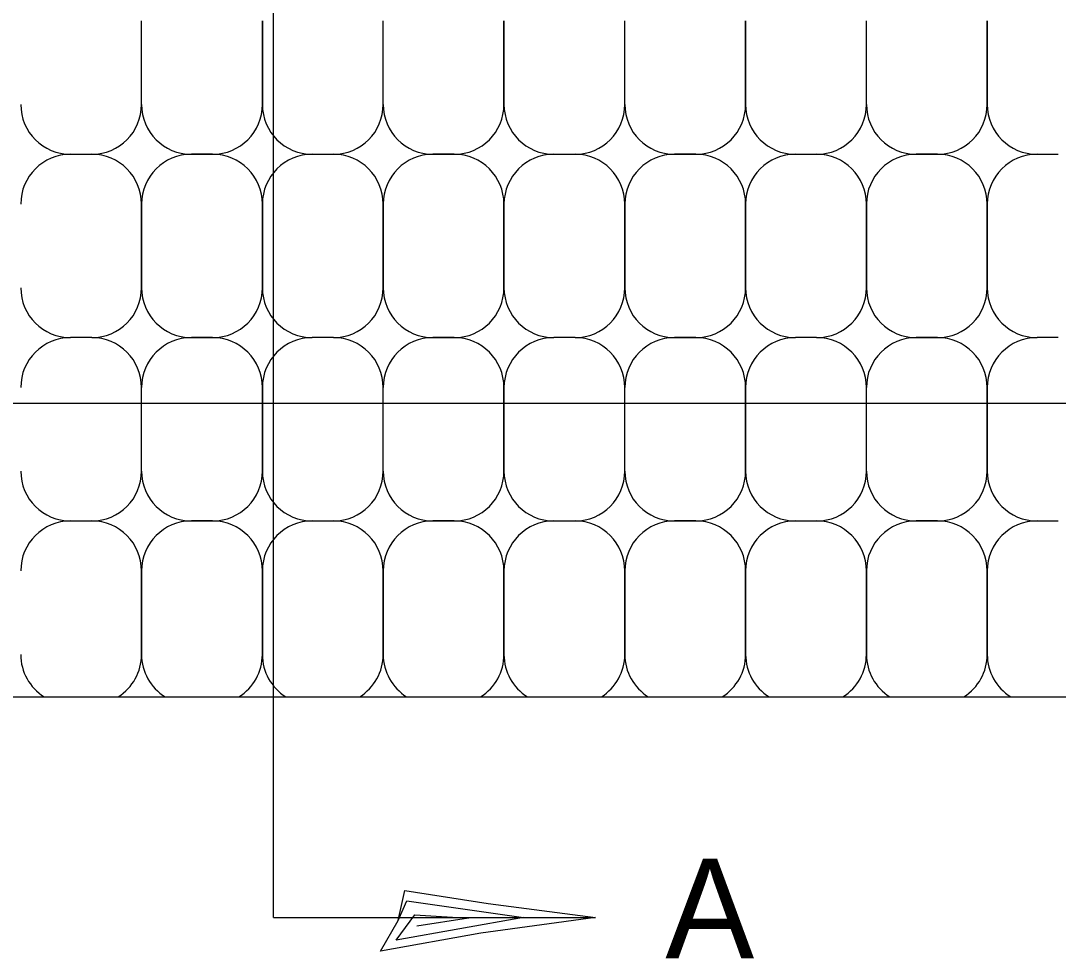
# Model space of a CAD drawing. Extents: x -0.02 to 2.83, y -0.09 to 1.83.
# Drawn here: x 0.9278 to 1.1014, y 0.2616 to 0.4185 of the extents above; entities that cross this region are included whole.
import ezdxf

# ---------------------------------------------------------------- set-up
doc = ezdxf.new("R2010")
doc.units = 0
doc.layers.add('SH_General_Details', color=7, linetype='Continuous')

msp = doc.modelspace()

# ---------------------------------------------------------------- linework, layer by layer
at = {"layer": 'SH_General_Details'}
for p, q in [((0.9700562509162322, 0.2684387727382287), (0.9700562509162322, 1.6240871060694262)), ((0.9479929175836935, 0.40448877273003303), (0.9479929175836935, 0.4185054394009217)), ((0.9479929175836935, 0.40448877273003303), (0.9479929175836935, 0.4185054394009217)), ((0.9479929175836935, 0.40448877273003303), (0.9479929175836935, 0.4185054394009217)), ((0.9682095842627778, 0.40448877273003303), (0.9682095842627778, 0.4185054394009217)), ((0.9682095842627778, 0.4185054394009217), (0.9682095842627778, 0.40448877273003303)), ((0.9682095842627778, 0.4185054394009217), (0.9682095842627778, 0.40448877273003303)), ((0.9884262509210006, 0.40448877273003303), (0.9884262509210006, 0.4185054394009217)), ((0.9884262509210006, 0.40448877273003303), (0.9884262509210006, 0.4185054394009217)), ((0.9884262509210006, 0.40448877273003303), (0.9884262509210006, 0.4185054394009217)), ((1.0086429175799683, 0.40448877273003303), (1.0086429175799683, 0.4185054394009217)), ((1.0086429175799683, 0.4185054394009217), (1.0086429175799683, 0.40448877273003303)), ((1.0086429175799683, 0.4185054394009217), (1.0086429175799683, 0.40448877273003303)), ((1.0288595842583075, 0.40448877273003303), (1.0288595842583075, 0.4185054394009217)), ((1.0288595842583075, 0.40448877273003303), (1.0288595842583075, 0.4185054394009217)), ((1.0288595842583075, 0.40448877273003303), (1.0288595842583075, 0.4185054394009217)), ((1.0490762509172753, 0.40448877273003303), (1.0490762509172753, 0.4185054394009217)), ((1.0490762509172753, 0.4185054394009217), (1.0490762509172753, 0.40448877273003303)), ((1.0490762509172753, 0.4185054394009217), (1.0490762509172753, 0.40448877273003303)), ((1.0692929175956145, 0.40448877273003303), (1.0692929175956145, 0.4185054394009217)), ((1.0692929175956145, 0.40448877273003303), (1.0692929175956145, 0.4185054394009217)), ((1.0692929175956145, 0.40448877273003303), (1.0692929175956145, 0.4185054394009217)), ((1.089509584254582, 0.40448877273003303), (1.089509584254582, 0.4185054394009217)), ((1.089509584254582, 0.4185054394009217), (1.089509584254582, 0.40448877273003303)), ((1.089509584254582, 0.4185054394009217), (1.089509584254582, 0.40448877273003303)), ((0.9361095842583075, 0.39615543939719644), (0.9396595842508569, 0.39615543939719644)), ((0.9361095842583075, 0.39615543939719644), (0.9396595842508569, 0.39615543939719644)), ((0.9563262509172752, 0.39615543939719644), (0.9598762509291962, 0.39615543939719644)), ((0.9563262509172752, 0.39615543939719644), (0.9598762509291962, 0.39615543939719644)), ((0.9598762509291962, 0.39615543939719644), (0.9563262509172752, 0.39615543939719644)), ((0.9765429175956145, 0.39615543939719644), (0.9800929175881639, 0.39615543939719644)), ((0.9765429175956145, 0.39615543939719644), (0.9800929175881639, 0.39615543939719644)), ((0.9967595842545822, 0.39615543939719644), (1.0003095842463865, 0.39615543939719644)), ((0.9967595842545822, 0.39615543939719644), (1.0003095842463865, 0.39615543939719644)), ((1.0003095842463865, 0.39615543939719644), (0.9967595842545822, 0.39615543939719644)), ((1.01697625091355, 0.39615543939719644), (1.020526250925471, 0.39615543939719644)), ((1.01697625091355, 0.39615543939719644), (1.020526250925471, 0.39615543939719644)), ((1.0371929175918893, 0.39615543939719644), (1.0407429175836935, 0.39615543939719644)), ((1.0371929175918893, 0.39615543939719644), (1.0407429175836935, 0.39615543939719644)), ((1.0407429175836935, 0.39615543939719644), (1.0371929175918893, 0.39615543939719644)), ((1.0574095842508568, 0.39615543939719644), (1.060959584262778, 0.39615543939719644)), ((1.0574095842508568, 0.39615543939719644), (1.060959584262778, 0.39615543939719644)), ((1.077626250929196, 0.39615543939719644), (1.0811762509210006, 0.39615543939719644)), ((1.077626250929196, 0.39615543939719644), (1.0811762509210006, 0.39615543939719644)), ((1.0811762509210006, 0.39615543939719644), (1.077626250929196, 0.39615543939719644)), ((1.0978429175881639, 0.39615543939719644), (1.1013929175799682, 0.39615543939719644)), ((1.0978429175881639, 0.39615543939719644), (1.1013929175799682, 0.39615543939719644)), ((0.9479929175836935, 0.3878221060636147), (0.9479929175836935, 0.3738054393927261)), ((0.9479929175836935, 0.3738054393927261), (0.9479929175836935, 0.3878221060636147)), ((0.9682095842627778, 0.3878221060636147), (0.9682095842627778, 0.3738054393927261)), ((0.9682095842627778, 0.3738054393927261), (0.9682095842627778, 0.3878221060636147)), ((0.9884262509210006, 0.3878221060636147), (0.9884262509210006, 0.3738054393927261)), ((0.9884262509210006, 0.3738054393927261), (0.9884262509210006, 0.3878221060636147)), ((1.0086429175799683, 0.3878221060636147), (1.0086429175799683, 0.3738054393927261)), ((1.0086429175799683, 0.3738054393927261), (1.0086429175799683, 0.3878221060636147)), ((1.0288595842583075, 0.3878221060636147), (1.0288595842583075, 0.3738054393927261)), ((1.0288595842583075, 0.3738054393927261), (1.0288595842583075, 0.3878221060636147)), ((1.0490762509172753, 0.3878221060636147), (1.0490762509172753, 0.3738054393927261)), ((1.0490762509172753, 0.3738054393927261), (1.0490762509172753, 0.3878221060636147)), ((1.0692929175956145, 0.3878221060636147), (1.0692929175956145, 0.3738054393927261)), ((1.0692929175956145, 0.3738054393927261), (1.0692929175956145, 0.3878221060636147)), ((1.089509584254582, 0.3878221060636147), (1.089509584254582, 0.3738054393927261)), ((1.089509584254582, 0.3738054393927261), (1.089509584254582, 0.3878221060636147)), ((0.9396595842508569, 0.36547210605988945), (0.9361095842583075, 0.36547210605988945)), ((0.9396595842508569, 0.36547210605988945), (0.9361095842583075, 0.36547210605988945)), ((0.9563262509172752, 0.36547210605988945), (0.9598762509291962, 0.36547210605988945)), ((0.9598762509291962, 0.36547210605988945), (0.9563262509172752, 0.36547210605988945)), ((0.9800929175881639, 0.36547210605988945), (0.9765429175956145, 0.36547210605988945)), ((0.9800929175881639, 0.36547210605988945), (0.9765429175956145, 0.36547210605988945)), ((0.9967595842545822, 0.36547210605988945), (1.0003095842463865, 0.36547210605988945)), ((1.0003095842463865, 0.36547210605988945), (0.9967595842545822, 0.36547210605988945)), ((1.020526250925471, 0.36547210605988945), (1.01697625091355, 0.36547210605988945)), ((1.020526250925471, 0.36547210605988945), (1.01697625091355, 0.36547210605988945)), ((1.0371929175918893, 0.36547210605988945), (1.0407429175836935, 0.36547210605988945)), ((1.0407429175836935, 0.36547210605988945), (1.0371929175918893, 0.36547210605988945)), ((1.060959584262778, 0.36547210605988945), (1.0574095842508568, 0.36547210605988945)), ((1.060959584262778, 0.36547210605988945), (1.0574095842508568, 0.36547210605988945)), ((1.077626250929196, 0.36547210605988945), (1.0811762509210006, 0.36547210605988945)), ((1.0811762509210006, 0.36547210605988945), (1.077626250929196, 0.36547210605988945)), ((1.1013929175799682, 0.36547210605988945), (1.0978429175881639, 0.36547210605988945)), ((1.1013929175799682, 0.36547210605988945), (1.0978429175881639, 0.36547210605988945)), ((0.9479929175836935, 0.34312210607553567), (0.9479929175836935, 0.3571387727263078)), ((0.9479929175836935, 0.34312210607553567), (0.9479929175836935, 0.3571387727263078)), ((0.9479929175836935, 0.34312210607553567), (0.9479929175836935, 0.3571387727263078)), ((0.9682095842627778, 0.34312210607553567), (0.9682095842627778, 0.3571387727263078)), ((0.9682095842627778, 0.3571387727263078), (0.9682095842627778, 0.34312210607553567)), ((0.9682095842627778, 0.3571387727263078), (0.9682095842627778, 0.34312210607553567)), ((0.9884262509210006, 0.34312210607553567), (0.9884262509210006, 0.3571387727263078)), ((0.9884262509210006, 0.34312210607553567), (0.9884262509210006, 0.3571387727263078)), ((0.9884262509210006, 0.34312210607553567), (0.9884262509210006, 0.3571387727263078)), ((1.0086429175799683, 0.34312210607553567), (1.0086429175799683, 0.3571387727263078)), ((1.0086429175799683, 0.3571387727263078), (1.0086429175799683, 0.34312210607553567)), ((1.0086429175799683, 0.3571387727263078), (1.0086429175799683, 0.34312210607553567)), ((1.0288595842583075, 0.34312210607553567), (1.0288595842583075, 0.3571387727263078)), ((1.0288595842583075, 0.34312210607553567), (1.0288595842583075, 0.3571387727263078)), ((1.0288595842583075, 0.34312210607553567), (1.0288595842583075, 0.3571387727263078)), ((1.0490762509172753, 0.34312210607553567), (1.0490762509172753, 0.3571387727263078)), ((1.0490762509172753, 0.3571387727263078), (1.0490762509172753, 0.34312210607553567)), ((1.0490762509172753, 0.3571387727263078), (1.0490762509172753, 0.34312210607553567)), ((1.0692929175956145, 0.34312210607553567), (1.0692929175956145, 0.3571387727263078)), ((1.0692929175956145, 0.34312210607553567), (1.0692929175956145, 0.3571387727263078)), ((1.0692929175956145, 0.34312210607553567), (1.0692929175956145, 0.3571387727263078)), ((1.089509584254582, 0.34312210607553567), (1.089509584254582, 0.3571387727263078)), ((1.089509584254582, 0.3571387727263078), (1.089509584254582, 0.34312210607553567)), ((1.089509584254582, 0.3571387727263078), (1.089509584254582, 0.34312210607553567)), ((0.29105791758130944, 0.35449877274061287), (1.648009584254582, 0.35449877274061287)), ((0.9361095842583075, 0.334788772741954), (0.9396595842508569, 0.334788772741954)), ((0.9361095842583075, 0.334788772741954), (0.9396595842508569, 0.334788772741954)), ((0.9563262509172752, 0.334788772741954), (0.9598762509291962, 0.334788772741954)), ((0.9563262509172752, 0.334788772741954), (0.9598762509291962, 0.334788772741954)), ((0.9598762509291962, 0.334788772741954), (0.9563262509172752, 0.334788772741954)), ((0.9765429175956145, 0.334788772741954), (0.9800929175881639, 0.334788772741954)), ((0.9765429175956145, 0.334788772741954), (0.9800929175881639, 0.334788772741954)), ((0.9967595842545822, 0.334788772741954), (1.0003095842463865, 0.334788772741954)), ((0.9967595842545822, 0.334788772741954), (1.0003095842463865, 0.334788772741954)), ((1.0003095842463865, 0.334788772741954), (0.9967595842545822, 0.334788772741954)), ((1.01697625091355, 0.334788772741954), (1.020526250925471, 0.334788772741954)), ((1.01697625091355, 0.334788772741954), (1.020526250925471, 0.334788772741954)), ((1.0371929175918893, 0.334788772741954), (1.0407429175836935, 0.334788772741954)), ((1.0371929175918893, 0.334788772741954), (1.0407429175836935, 0.334788772741954)), ((1.0407429175836935, 0.334788772741954), (1.0371929175918893, 0.334788772741954)), ((1.0574095842508568, 0.334788772741954), (1.060959584262778, 0.334788772741954)), ((1.0574095842508568, 0.334788772741954), (1.060959584262778, 0.334788772741954)), ((1.077626250929196, 0.334788772741954), (1.0811762509210006, 0.334788772741954)), ((1.077626250929196, 0.334788772741954), (1.0811762509210006, 0.334788772741954)), ((1.0811762509210006, 0.334788772741954), (1.077626250929196, 0.334788772741954)), ((1.0978429175881639, 0.334788772741954), (1.1013929175799682, 0.334788772741954)), ((1.0978429175881639, 0.334788772741954), (1.1013929175799682, 0.334788772741954)), ((0.9479929175836935, 0.32645543940911737), (0.9479929175836935, 0.3124387727382287)), ((0.9479929175836935, 0.3124387727382287), (0.9479929175836935, 0.32645543940911737)), ((0.9682095842627778, 0.32645543940911737), (0.9682095842627778, 0.3124387727382287)), ((0.9682095842627778, 0.3124387727382287), (0.9682095842627778, 0.32645543940911737)), ((0.9884262509210006, 0.32645543940911737), (0.9884262509210006, 0.3124387727382287)), ((0.9884262509210006, 0.3124387727382287), (0.9884262509210006, 0.32645543940911737)), ((1.0086429175799683, 0.32645543940911737), (1.0086429175799683, 0.3124387727382287)), ((1.0086429175799683, 0.3124387727382287), (1.0086429175799683, 0.32645543940911737)), ((1.0288595842583075, 0.32645543940911737), (1.0288595842583075, 0.3124387727382287)), ((1.0288595842583075, 0.3124387727382287), (1.0288595842583075, 0.32645543940911737)), ((1.0490762509172753, 0.32645543940911737), (1.0490762509172753, 0.3124387727382287)), ((1.0490762509172753, 0.3124387727382287), (1.0490762509172753, 0.32645543940911737)), ((1.0692929175956145, 0.32645543940911737), (1.0692929175956145, 0.3124387727382287)), ((1.0692929175956145, 0.3124387727382287), (1.0692929175956145, 0.32645543940911737)), ((1.089509584254582, 0.32645543940911737), (1.089509584254582, 0.3124387727382287)), ((1.089509584254582, 0.3124387727382287), (1.089509584254582, 0.32645543940911737)), ((0.7846362509196594, 0.3053654393951103), (1.155316250926812, 0.3053654393951103)), ((0.9700562509162322, 0.2684387727382287), (1.0239812509281532, 0.2684387727382287))]:
    msp.add_line(p, q, dxfattribs=at)
msp.add_lwpolyline([(0.9909262509210005, 0.2679521060588464), (0.9920345842508569, 0.27292377273241725), (1.0060095842545822, 0.2707837727273509), (1.0239812509281532, 0.2684387727382287), (1.0047929175956145, 0.26578210606227365), (0.987981250928153, 0.2628037727276489), (0.9909262509210005, 0.2679521060588464), (0.9924012509254708, 0.2712421060601875), (1.0119062509207024, 0.26840877272735086), (0.990586250927855, 0.26463377273107613), (0.9937345842583075, 0.2688671060601875), (1.002691250926812, 0.26829377273718563), (0.9940729175871208, 0.2669787727395698)], dxfattribs=at)
for centre, start, end in [((0.9361098349360719, 0.404489047924678), 180, 270), ((0.9396598349278763, 0.404489047924678), 270, 360), ((0.9563265015942946, 0.404489047924678), 180, 270), ((0.9598765016062155, 0.404489047924678), 270, 360), ((0.976543168273379, 0.404489047924678), 180, 270), ((0.9800931682651832, 0.404489047924678), 270, 360), ((0.9967598349316016, 0.404489047924678), 180, 270), ((1.0003098349435224, 0.404489047924678), 270, 360), ((1.0169765016106858, 0.404489047924678), 180, 270), ((1.0205265016024903, 0.404489047924678), 270, 360), ((1.0371931682689086, 0.404489047924678), 180, 270), ((1.0407431682614579, 0.404489047924678), 270, 360), ((1.0574098349278762, 0.404489047924678), 180, 270), ((1.0609598349397973, 0.404489047924678), 270, 360), ((1.0776265016062154, 0.404489047924678), 180, 270), ((1.0811765015987649, 0.404489047924678), 270, 360), ((1.0978431682651832, 0.404489047924678), 180, 270), ((0.9361098349360719, 0.3878223812582597), 90, 180), ((0.9396598349278763, 0.3878223812582597), 0, 90), ((0.9563265015942946, 0.3878223812582597), 90, 180), ((0.9598765016062155, 0.3878223812582597), 0, 90), ((0.976543168273379, 0.3878223812582597), 90, 180), ((0.9800931682651832, 0.3878223812582597), 0, 90), ((0.9967598349316016, 0.3878223812582597), 90, 180), ((1.0003098349435224, 0.3878223812582597), 0, 90), ((1.0169765016106858, 0.3878223812582597), 90, 180), ((1.0205265016024903, 0.3878223812582597), 0, 90), ((1.0371931682689086, 0.3878223812582597), 90, 180), ((1.0407431682614579, 0.3878223812582597), 0, 90), ((1.0574098349278762, 0.3878223812582597), 90, 180), ((1.0609598349397973, 0.3878223812582597), 0, 90), ((1.0776265016062154, 0.3878223812582597), 90, 180), ((1.0811765015987649, 0.3878223812582597), 0, 90), ((1.0978431682651832, 0.3878223812582597), 90, 180), ((0.9361098349360719, 0.373805714587371), 180, 270), ((0.9396598349278763, 0.373805714587371), 270, 360), ((0.9563265015942946, 0.373805714587371), 180, 270), ((0.9598765016062155, 0.373805714587371), 270, 360), ((0.976543168273379, 0.373805714587371), 180, 270), ((0.9800931682651832, 0.373805714587371), 270, 360), ((0.9967598349316016, 0.373805714587371), 180, 270), ((1.0003098349435224, 0.373805714587371), 270, 360), ((1.0169765016106858, 0.373805714587371), 180, 270), ((1.0205265016024903, 0.373805714587371), 270, 360), ((1.0371931682689086, 0.373805714587371), 180, 270), ((1.0407431682614579, 0.373805714587371), 270, 360), ((1.0574098349278762, 0.373805714587371), 180, 270), ((1.0609598349397973, 0.373805714587371), 270, 360), ((1.0776265016062154, 0.373805714587371), 180, 270), ((1.0811765015987649, 0.373805714587371), 270, 360), ((1.0978431682651832, 0.373805714587371), 180, 270), ((0.9361098349360719, 0.3571390479209527), 90, 180), ((0.9396598349278763, 0.3571390479209527), 0, 90), ((0.9563265015942946, 0.3571390479209527), 90, 180), ((0.9598765016062155, 0.3571390479209527), 0, 90), ((0.976543168273379, 0.3571390479209527), 90, 180), ((0.9800931682651832, 0.3571390479209527), 0, 90), ((0.9967598349316016, 0.3571390479209527), 90, 180), ((1.0003098349435224, 0.3571390479209527), 0, 90), ((1.0169765016106858, 0.3571390479209527), 90, 180), ((1.0205265016024903, 0.3571390479209527), 0, 90), ((1.0371931682689086, 0.3571390479209527), 90, 180), ((1.0407431682614579, 0.3571390479209527), 0, 90), ((1.0574098349278762, 0.3571390479209527), 90, 180), ((1.0609598349397973, 0.3571390479209527), 0, 90), ((1.0776265016062154, 0.3571390479209527), 90, 180), ((1.0811765015987649, 0.3571390479209527), 0, 90), ((1.0978431682651832, 0.3571390479209527), 90, 180), ((0.9361098349360719, 0.34312238125006406), 180, 270), ((0.9396598349278763, 0.34312238125006406), 270, 360), ((0.9563265015942946, 0.34312238125006406), 180, 270), ((0.9598765016062155, 0.34312238125006406), 270, 360), ((0.976543168273379, 0.34312238125006406), 180, 270), ((0.9800931682651832, 0.34312238125006406), 270, 360), ((0.9967598349316016, 0.34312238125006406), 180, 270), ((1.0003098349435224, 0.34312238125006406), 270, 360), ((1.0169765016106858, 0.34312238125006406), 180, 270), ((1.0205265016024903, 0.34312238125006406), 270, 360), ((1.0371931682689086, 0.34312238125006406), 180, 270), ((1.0407431682614579, 0.34312238125006406), 270, 360), ((1.0574098349278762, 0.34312238125006406), 180, 270), ((1.0609598349397973, 0.34312238125006406), 270, 360), ((1.0776265016062154, 0.34312238125006406), 180, 270), ((1.0811765015987649, 0.34312238125006406), 270, 360), ((1.0978431682651832, 0.34312238125006406), 180, 270), ((0.9361098349360719, 0.3264557145836457), 90, 180), ((0.9396598349278763, 0.3264557145836457), 0, 90), ((0.9563265015942946, 0.3264557145836457), 90, 180), ((0.9598765016062155, 0.3264557145836457), 0, 90), ((0.976543168273379, 0.3264557145836457), 90, 180), ((0.9800931682651832, 0.3264557145836457), 0, 90), ((0.9967598349316016, 0.3264557145836457), 90, 180), ((1.0003098349435224, 0.3264557145836457), 0, 90), ((1.0169765016106858, 0.3264557145836457), 90, 180), ((1.0205265016024903, 0.3264557145836457), 0, 90), ((1.0371931682689086, 0.3264557145836457), 90, 180), ((1.0407431682614579, 0.3264557145836457), 0, 90), ((1.0574098349278762, 0.3264557145836457), 90, 180), ((1.0609598349397973, 0.3264557145836457), 0, 90), ((1.0776265016062154, 0.3264557145836457), 90, 180), ((1.0811765015987649, 0.3264557145836457), 0, 90), ((1.0978431682651832, 0.3264557145836457), 90, 180), ((0.9361098349360719, 0.31243904793287364), 180, 238.08136666666667), ((0.9396598349278763, 0.31243904793287364), 301.91863333333333, 360), ((0.9563265015942946, 0.31243904793287364), 180, 238.08136666666667), ((0.9598765016062155, 0.31243904793287364), 301.91863333333333, 360), ((0.976543168273379, 0.31243904793287364), 180, 238.08136666666667), ((0.9800931682651832, 0.31243904793287364), 301.91863333333333, 360), ((0.9967598349316016, 0.31243904793287364), 180, 238.08136666666667), ((1.0003098349435224, 0.31243904793287364), 301.91863333333333, 360), ((1.0169765016106858, 0.31243904793287364), 180, 238.08136666666667), ((1.0205265016024903, 0.31243904793287364), 301.91863333333333, 360), ((1.0371931682689086, 0.31243904793287364), 180, 238.08136666666667), ((1.0407431682614579, 0.31243904793287364), 301.91863333333333, 360), ((1.0574098349278762, 0.31243904793287364), 180, 238.08136666666667), ((1.0609598349397973, 0.31243904793287364), 301.91863333333333, 360), ((1.0776265016062154, 0.31243904793287364), 180, 238.08136666666667), ((1.0811765015987649, 0.31243904793287364), 301.91863333333333, 360), ((1.0978431682651832, 0.31243904793287364), 180, 238.08136666666667)]:
    msp.add_arc(centre, 0.008333333333333331, start, end, dxfattribs=at)

# ---------------------------------------------------------------- texts
msp.add_text('A', height=0.016666670000000005, dxfattribs=at).set_placement((1.0356429175799682, 0.26160877273480143))

doc.saveas('drawing.dxf')
